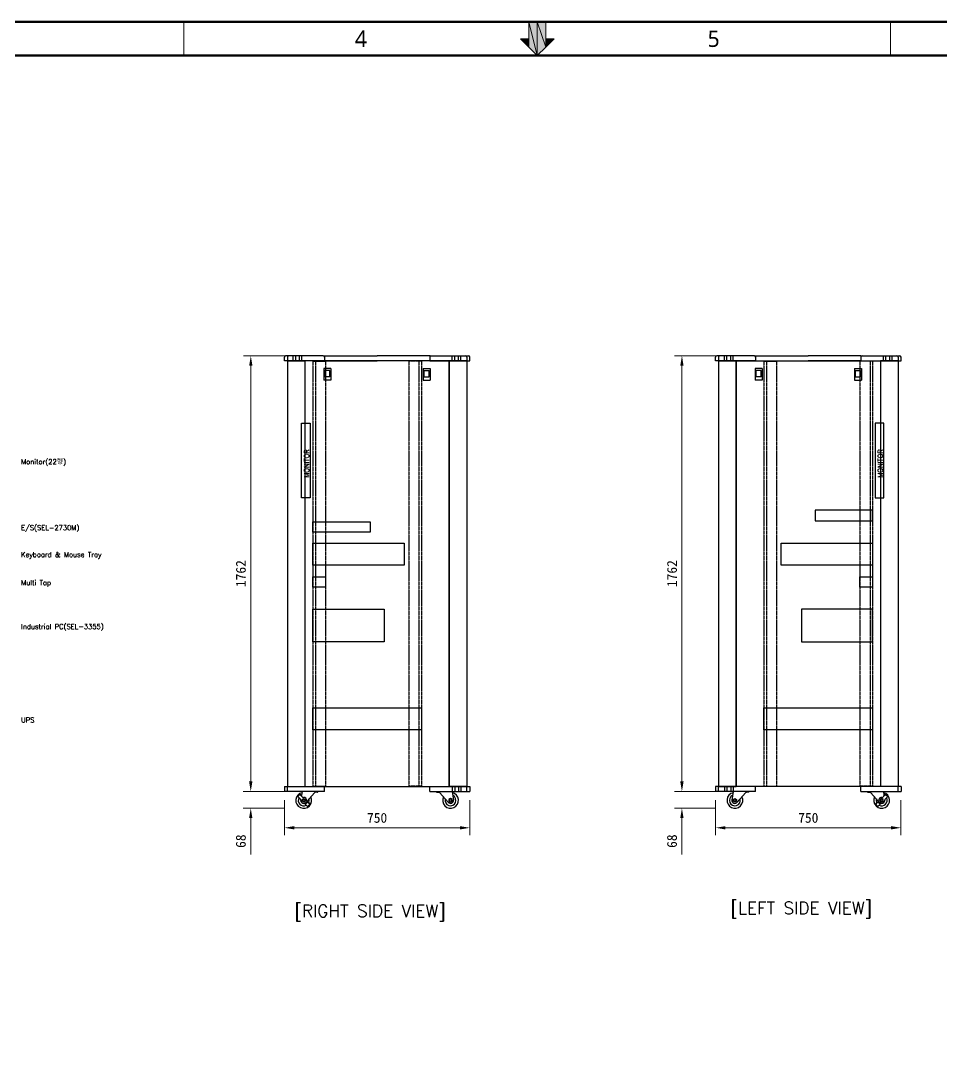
# Model space of a CAD drawing. Header units: millimetres. Extents: x 13198 to 24643, y -4481 to 8091.
# Drawn here: x 16831 to 20555, y 3894 to 8091 of the extents above; entities that cross this region are included whole.
import ezdxf
from ezdxf.enums import TextEntityAlignment as Align

# ---------------------------------------------------------------- set-up
doc = ezdxf.new("R2010")
doc.units = ezdxf.units.MM
doc.header["$MEASUREMENT"] = 0
doc.linetypes.add('CENTER', pattern=[2, 1.25, -0.25, 0.25, -0.25])
doc.linetypes.add('PHANTOM', pattern=[2.5, 1.25, -0.25, 0.25, -0.25, 0.25, -0.25])
for name, color, linetype in [('CASTER', 1, 'Continuous'), ('CE', 1, 'CENTER'), ('CONER', 3, 'Continuous'), ('MTG-FRAME', 7, 'Continuous'), ('TOP-PANEL', 150, 'Continuous'), ('V-FRAME', 5, 'Continuous')]:
    doc.layers.add(name, color=color, linetype=linetype)
for name, color, linetype, lineweight in [('DIM', 1, 'Continuous', 9), ('EPLAN100', 7, 'Continuous', 50), ('EPLAN201', 73, 'Continuous', 35), ('EPLAN453', 73, 'Continuous', 35)]:
    doc.layers.add(name, color=color, linetype=linetype, lineweight=lineweight)
doc.styles.add('ROMANS', font='romans.shx', dxfattribs={"height": 0.2, "bigfont": 'ghs.shx'})
doc.styles.add('맑은 고딕', font='malgun.ttf')
doc.dimstyles.new('jsh A3', dxfattribs={"dimtxt": 0.2, "dimasz": 40, "dimexe": 30, "dimexo": 30, "dimgap": 20, "dimtad": 3, "dimdec": 0, "dimzin": 12, "dimdsep": 46, "dimtxsty": 'ROMANS', "dimblk": 'OPEN30', "dimcen": 0, "dimclrd": 1, "dimclre": 1, "dimclrt": 256, "dimadec": 0, "dimazin": 0, "dimtfac": 0.1, "dimtdec": 0, "dimtofl": 0, "dimtmove": 0, "dimatfit": 3, "dimldrblk": 'OPEN30', "dimfxl": 20, "dimtolj": 1, "dimtzin": 12, "dimlwd": 13, "dimlwe": 13, "dimarcsym": 0})

# ---------------------------------------------------------------- blocks, each defined once
blk = doc.blocks.new('TITLE')
at = {"linetype": 'Continuous', "lineweight": 0, "ltscale": 160}
for points in [[(54324.5, 7984.4), (54324.5, 8086.5), (54358.5, 7950.3)], [(54358.5, 7950.3), (54324.5, 8086.5), (54358.5, 8086.5)], [(54358.5, 7950.3), (54358.5, 8086.5), (54392.6, 7984.4)], [(54392.6, 7984.4), (54358.5, 8086.5), (54392.6, 8086.5)], [(54324.5, 7984.4), (54290.5, 8018.4), (54324.5, 8018.4)], [(54392.6, 7984.4), (54392.6, 8018.4), (54426.6, 8018.4)]]:
    blk.add_hatch(color=73, dxfattribs=at).paths.add_polyline_path(points, flags=0)
at = {"color": 73, "linetype": 'Continuous', "lineweight": 0, "ltscale": 160}
for points in [[(54324.5, 7984.4), (54324.5, 8086.5), (54358.5, 7950.3), (54358.5, 7950.3)], [(54358.5, 7950.3), (54324.5, 8086.5), (54358.5, 8086.5), (54358.5, 8086.5)], [(54358.5, 7950.3), (54358.5, 8086.5), (54392.6, 7984.4), (54392.6, 7984.4)], [(54392.6, 7984.4), (54358.5, 8086.5), (54392.6, 8086.5), (54392.6, 8086.5)], [(54324.5, 7984.4), (54290.5, 8018.4), (54324.5, 8018.4), (54324.5, 8018.4)], [(54392.6, 7984.4), (54392.6, 8018.4), (54426.6, 8018.4), (54426.6, 8018.4)]]:
    blk.add_lwpolyline(points, close=True, dxfattribs=at)
at = {"layer": 'EPLAN100', "color": 73, "linetype": 'Continuous', "lineweight": 50, "ltscale": 4, "const_width": 9.53}
blk.add_lwpolyline([(48777, 7950.3), (48777, 136.1), (59940.1, 136.1), (59940.1, 7950.3), (48777, 7950.3)], dxfattribs=at)
at = {"layer": 'EPLAN201', "color": 73, "linetype": 'Continuous', "lineweight": 0, "ltscale": 160}
for p, q in [((52929.1, 8086.5), (52929.1, 7950.3)), ((55788, 8086.5), (55788, 7950.3))]:
    blk.add_line(p, q, dxfattribs=at)
at = {"layer": 'EPLAN201', "color": 73, "linetype": 'Continuous', "lineweight": 35, "ltscale": 4, "const_width": 9.53}
blk.add_lwpolyline([(48640.8, 0), (60076.2, 0), (60076.2, 8086.5), (48640.8, 8086.5)], close=True, dxfattribs=at)
at = {"layer": 'EPLAN201', "color": 7, "linetype": 'Continuous', "lineweight": 0, "ltscale": 4}
blk.add_lwpolyline([(48640.8, 0), (60076.2, 0), (60076.2, 8086.5), (48640.8, 8086.5)], close=True, dxfattribs=at)
at = {"layer": 'EPLAN453', "color": 73, "style": '맑은 고딕'}
for s, p in [('4', (53645.2, 8018.4)), ('5', (55071.9, 8018.4))]:
    blk.add_text(s, height=66.3, dxfattribs=at).set_placement(p, align=Align.MIDDLE_CENTER)
blk = doc.blocks.new('*D1229')
at = {"layer": 'Defpoints', "color": 0, "linetype": 'Continuous', "lineweight": -3, "transparency": 16777216}
for p in [(17897.5, 4968.9), (18647.5, 4968.9), (18647.5, 4826.5)]:
    blk.add_point(p, dxfattribs=at)
at = {"layer": 'DIM', "color": 1, "linetype": 'Continuous', "lineweight": 13, "transparency": 16777216}
for p, q in [((17897.5, 4938.9), (17897.5, 4796.5)), ((18647.5, 4938.9), (18647.5, 4796.5)), ((17937.5, 4826.5), (18607.5, 4826.5))]:
    blk.add_line(p, q, dxfattribs=at)
at = {"layer": 'DIM', "color": 1, "linetype": 'Continuous', "lineweight": -3, "transparency": 16777216}
for points in [[(17937.5, 4833.2), (17937.5, 4819.8), (17897.5, 4826.5)], [(18607.5, 4833.2), (18607.5, 4819.8), (18647.5, 4826.5)]]:
    blk.add_solid(points, dxfattribs=at)
at = {"layer": 'DIM', "linetype": 'Continuous', "lineweight": 13, "transparency": 16777216, "insert": (18272.5, 4866.5), "char_height": 40, "attachment_point": 5}
blk.add_mtext('\\A1;750', dxfattribs=at)
blk = doc.blocks.new('_Open30')
at = {"color": 0, "linetype": 'ByBlock', "lineweight": -2}
for p, q in [((-1, 0.27), (0, 0)), ((0, 0), (-1, -0.27)), ((0, 0), (-1, 0))]:
    blk.add_line(p, q, dxfattribs=at)
blk = doc.blocks.new('*D1230')
at = {"layer": 'Defpoints', "color": 0, "linetype": 'Continuous', "lineweight": -3, "transparency": 16777216}
for p in [(17927.6, 6735.8), (17761.5, 4973.8), (17930.1, 4973.8)]:
    blk.add_point(p, dxfattribs=at)
at = {"layer": 'DIM', "color": 1, "linetype": 'Continuous', "lineweight": 13, "transparency": 16777216}
for p, q in [((17897.6, 6735.8), (17731.5, 6735.8)), ((17761.5, 6695.8), (17761.5, 5013.8)), ((17900.1, 4973.8), (17731.5, 4973.8))]:
    blk.add_line(p, q, dxfattribs=at)
at = {"layer": 'DIM', "color": 1, "linetype": 'Continuous', "lineweight": -3, "transparency": 16777216}
for points in [[(17754.8, 6695.8), (17768.1, 6695.8), (17761.5, 6735.8)], [(17754.8, 5013.8), (17768.1, 5013.8), (17761.5, 4973.8)]]:
    blk.add_solid(points, dxfattribs=at)
at = {"layer": 'DIM', "linetype": 'Continuous', "lineweight": 13, "transparency": 16777216, "insert": (17721.5, 5854.8), "char_height": 40, "attachment_point": 5, "rotation": 90}
blk.add_mtext('\\A1;1762', dxfattribs=at)
blk = doc.blocks.new('*D1231')
at = {"layer": 'Defpoints', "color": 0, "linetype": 'Continuous', "lineweight": -3, "transparency": 16777216}
for p in [(17927.6, 4973.8), (17761.3, 4905.8), (17927.5, 4905.8)]:
    blk.add_point(p, dxfattribs=at)
at = {"layer": 'DIM', "color": 1, "linetype": 'Continuous', "lineweight": 13, "transparency": 16777216}
for p, q in [((17761.3, 5013.8), (17761.3, 5053.8)), ((17897.6, 4973.8), (17731.3, 4973.8)), ((17897.5, 4905.8), (17731.3, 4905.8)), ((17761.3, 4865.8), (17761.3, 4719.1))]:
    blk.add_line(p, q, dxfattribs=at)
at = {"layer": 'DIM', "color": 1, "linetype": 'Continuous', "lineweight": -3, "transparency": 16777216}
for points in [[(17754.6, 5013.8), (17768, 5013.8), (17761.3, 4973.8)], [(17754.6, 4865.8), (17768, 4865.8), (17761.3, 4905.8)]]:
    blk.add_solid(points, dxfattribs=at)
at = {"layer": 'DIM', "linetype": 'Continuous', "lineweight": 13, "transparency": 16777216, "insert": (17721.3, 4772.4), "char_height": 40, "attachment_point": 5, "rotation": 90}
blk.add_mtext('\\A1;68', dxfattribs=at)
blk = doc.blocks.new('*D1240')
at = {"layer": 'Defpoints', "color": 0, "linetype": 'Continuous', "lineweight": -3, "transparency": 16777216}
for p in [(19641.7, 4968.9), (20391.7, 4968.9), (19641.7, 4826.5)]:
    blk.add_point(p, dxfattribs=at)
at = {"layer": 'DIM', "color": 1, "linetype": 'Continuous', "lineweight": 13, "transparency": 16777216}
for p, q in [((19641.7, 4938.9), (19641.7, 4796.5)), ((20391.7, 4938.9), (20391.7, 4796.5)), ((20351.7, 4826.5), (19681.7, 4826.5))]:
    blk.add_line(p, q, dxfattribs=at)
at = {"layer": 'DIM', "color": 1, "linetype": 'Continuous', "lineweight": -3, "transparency": 16777216}
for points in [[(19681.7, 4833.2), (19681.7, 4819.8), (19641.7, 4826.5)], [(20351.7, 4833.2), (20351.7, 4819.8), (20391.7, 4826.5)]]:
    blk.add_solid(points, dxfattribs=at)
at = {"layer": 'DIM', "linetype": 'Continuous', "lineweight": 13, "transparency": 16777216, "insert": (20016.7, 4866.5), "char_height": 40, "attachment_point": 5}
blk.add_mtext('\\A1;750', dxfattribs=at)
blk = doc.blocks.new('*D1241')
at = {"layer": 'Defpoints', "color": 0, "linetype": 'Continuous', "lineweight": -3, "transparency": 16777216}
for p in [(19671.7, 6735.8), (19505.6, 4973.8), (19674.2, 4973.8)]:
    blk.add_point(p, dxfattribs=at)
at = {"layer": 'DIM', "color": 1, "linetype": 'Continuous', "lineweight": 13, "transparency": 16777216}
for p, q in [((19641.7, 6735.8), (19475.6, 6735.8)), ((19505.6, 6695.8), (19505.6, 5013.8)), ((19644.2, 4973.8), (19475.6, 4973.8))]:
    blk.add_line(p, q, dxfattribs=at)
at = {"layer": 'DIM', "color": 1, "linetype": 'Continuous', "lineweight": -3, "transparency": 16777216}
for points in [[(19498.9, 6695.8), (19512.2, 6695.8), (19505.6, 6735.8)], [(19498.9, 5013.8), (19512.2, 5013.8), (19505.6, 4973.8)]]:
    blk.add_solid(points, dxfattribs=at)
at = {"layer": 'DIM', "linetype": 'Continuous', "lineweight": 13, "transparency": 16777216, "insert": (19465.6, 5854.8), "char_height": 40, "attachment_point": 5, "rotation": 90}
blk.add_mtext('\\A1;1762', dxfattribs=at)
blk = doc.blocks.new('*D1242')
at = {"layer": 'Defpoints', "color": 0, "linetype": 'Continuous', "lineweight": -3, "transparency": 16777216}
for p in [(19671.7, 4973.8), (19505.4, 4905.8), (19671.6, 4905.8)]:
    blk.add_point(p, dxfattribs=at)
at = {"layer": 'DIM', "color": 1, "linetype": 'Continuous', "lineweight": 13, "transparency": 16777216}
for p, q in [((19505.4, 5013.8), (19505.4, 5053.8)), ((19641.7, 4973.8), (19475.4, 4973.8)), ((19641.6, 4905.8), (19475.4, 4905.8)), ((19505.4, 4865.8), (19505.4, 4719.1))]:
    blk.add_line(p, q, dxfattribs=at)
at = {"layer": 'DIM', "color": 1, "linetype": 'Continuous', "lineweight": -3, "transparency": 16777216}
for points in [[(19498.8, 5013.8), (19512.1, 5013.8), (19505.4, 4973.8)], [(19498.8, 4865.8), (19512.1, 4865.8), (19505.4, 4905.8)]]:
    blk.add_solid(points, dxfattribs=at)
at = {"layer": 'DIM', "linetype": 'Continuous', "lineweight": 13, "transparency": 16777216, "insert": (19465.4, 4772.4), "char_height": 40, "attachment_point": 5, "rotation": 90}
blk.add_mtext('\\A1;68', dxfattribs=at)

msp = doc.modelspace()

# ---------------------------------------------------------------- linework, layer by layer
at = {"color": 9, "linetype": 'Continuous', "lineweight": -3}
for points in [[(17966.74902, 6463.72284), (18001.74902, 6463.72284), (18001.74902, 6161.82284), (17966.74902, 6161.82284)], [(20322.42744, 6463.72284), (20287.42744, 6463.72284), (20287.42744, 6161.82284), (20322.42744, 6161.82284)], [(20276.83174, 6111.49267), (20044.83174, 6111.49267), (20044.83174, 6067.76843), (20276.83174, 6067.76843)], [(18012.34472, 6063.61152), (18244.34472, 6063.61152), (18244.34472, 6022.59267), (18012.34472, 6022.59267)], [(18012.34472, 5978.14267), (18382.34472, 5978.14267), (18382.34472, 5889.24267), (18012.34472, 5889.24267)], [(19906.83174, 5978.14267), (20276.83174, 5978.14267), (20276.83174, 5889.24267), (19906.83174, 5889.24267)], [(18012.34472, 5841.36152), (18063.94472, 5841.36152), (18063.94472, 5800.34267), (18012.34472, 5800.34267)], [(20225.23174, 5841.36152), (20276.83174, 5841.36152), (20276.83174, 5800.34267), (20225.23174, 5800.34267)], [(18012.34472, 5710.80253), (18300.34472, 5710.80253), (18300.34472, 5578.09267), (18012.34472, 5578.09267)], [(20276.83174, 5710.80253), (19988.83174, 5710.80253), (19988.83174, 5578.09267), (20276.83174, 5578.09267)], [(18012.34472, 5311.39267), (18452.04472, 5311.39267), (18452.04472, 5222.49267), (18012.34472, 5222.49267)], [(19837.13174, 5311.39267), (20276.83174, 5311.39267), (20276.83174, 5222.49267), (19837.13174, 5222.49267)]]:
    msp.add_lwpolyline(points, close=True, dxfattribs=at)
at = {"layer": 'CASTER'}
for p, q in [((17961.51863, 4963.06551), (17951.33698, 4952.88386)), ((17968.79876, 4973.75801), (17966.50438, 4958.07976)), ((17968.46867, 4956.11547), (17966.82768, 4954.47448)), ((18018.95861, 4968.47196), (17988.07551, 4933.37205)), ((18031.45729, 4970.25801), (18022.78883, 4970.25801)), ((18032.45729, 4971.25801), (18032.45729, 4973.75801)), ((18512.4578, 4971.25801), (18512.4578, 4973.75801)), ((18513.4578, 4970.25801), (18522.12626, 4970.25801)), ((18525.95648, 4968.47196), (18559.63572, 4930.36405)), ((18576.13012, 4973.75801), (18581.38115, 4938.61216)), ((19713.04634, 4973.75801), (19707.79532, 4938.61216)), ((19763.21998, 4968.47196), (19729.54075, 4930.36405)), ((19775.71867, 4970.25801), (19767.0502, 4970.25801)), ((19776.71867, 4971.25801), (19776.71867, 4973.75801)), ((20256.71917, 4971.25801), (20256.71917, 4973.75801)), ((20257.71917, 4970.25801), (20266.38764, 4970.25801)), ((20270.21785, 4968.47196), (20301.10095, 4933.37205)), ((20320.37771, 4973.75801), (20322.67208, 4958.07976)), ((20320.7078, 4956.11547), (20322.34879, 4954.47448)), ((20327.65784, 4963.06551), (20337.83949, 4952.88386)), ((17963.45729, 4937.25801), (17963.45729, 4937.89039)), ((17979.20022, 4924.66581), (17988.01461, 4933.4802)), ((17982.37987, 4921.74858), (17990.92053, 4930.28924)), ((17991.03695, 4913.0915), (18001.2186, 4923.27316)), ((17992.62757, 4928.58221), (17994.26856, 4930.2232)), ((20298.13951, 4913.0915), (20287.95786, 4923.27316)), ((20296.54889, 4928.58221), (20294.9079, 4930.2232)), ((20306.79659, 4921.74858), (20298.25593, 4930.28924)), ((20309.97624, 4924.66581), (20301.16186, 4933.4802)), ((20325.71917, 4937.25801), (20325.71917, 4937.89039))]:
    msp.add_line(p, q, dxfattribs=at)
at = {"layer": 'CASTER', "linetype": 'Continuous'}
for p, q in [((17951.33698, 4952.88386), (17962.04881, 4942.17203)), ((17960.1545, 4961.70138), (17967.10454, 4954.75134)), ((17961.51863, 4963.06551), (17968.46867, 4956.11547)), ((17966.82768, 4954.47448), (17970.62891, 4950.67325)), ((20322.34879, 4954.47448), (20318.54755, 4950.67325)), ((20327.65784, 4963.06551), (20320.7078, 4956.11547)), ((20329.02196, 4961.70138), (20322.07192, 4954.75134)), ((20337.83949, 4952.88386), (20327.12765, 4942.17203)), ((17991.03695, 4913.0915), (17980.28568, 4923.84278)), ((17992.62757, 4928.58221), (17988.86578, 4932.344)), ((17999.80439, 4921.85894), (17992.85435, 4928.80898)), ((18001.2186, 4923.27316), (17994.26856, 4930.2232)), ((20287.95786, 4923.27316), (20294.9079, 4930.2232)), ((20289.37208, 4921.85894), (20296.32212, 4928.80898)), ((20296.54889, 4928.58221), (20300.31068, 4932.344)), ((20298.13951, 4913.0915), (20308.89079, 4923.84278))]:
    msp.add_line(p, q, dxfattribs=at)
at = {"layer": 'CASTER'}
for points in [[(17975.45729, 4944.50801), (17981.73598, 4940.88301), (17981.73598, 4933.63301), (17975.45729, 4930.00801), (17969.17861, 4933.63301), (17969.17861, 4940.88301)], [(18569.4578, 4944.50801), (18563.17911, 4940.88301), (18563.17911, 4933.63301), (18569.4578, 4930.00801), (18575.73648, 4933.63301), (18575.73648, 4940.88301)], [(19719.71867, 4944.50801), (19725.99735, 4940.88301), (19725.99735, 4933.63301), (19719.71867, 4930.00801), (19713.43998, 4933.63301), (19713.43998, 4940.88301)], [(20313.71917, 4944.50801), (20307.44048, 4940.88301), (20307.44048, 4933.63301), (20313.71917, 4930.00801), (20319.99785, 4933.63301), (20319.99785, 4940.88301)]]:
    msp.add_lwpolyline(points, close=True, dxfattribs=at)
for centre in [(17975.45729, 4937.25801), (17975.45729, 4937.25801), (18569.4578, 4937.25801), (18569.4578, 4937.25801), (19719.71867, 4937.25801), (19719.71867, 4937.25801), (20313.71917, 4937.25801), (20313.71917, 4937.25801)]:
    msp.add_circle(centre, 4, dxfattribs=at)
for centre, radius, start, end in [((17975.45729, 4937.25801), 32, 103.45460812, 26.55455759), ((18022.78883, 4965.25801), 5, 90, 139.99990963), ((18031.45729, 4971.25801), 1, 270, 0), ((18513.4578, 4971.25801), 1, 180, 270), ((18522.12626, 4965.25801), 5, 40.00009037, 90), ((18569.4578, 4937.25801), 32, 153.44544241, 76.54539188), ((18569.4578, 4937.25801), 22, 164.52427376, 65.66202071), ((19719.71867, 4937.25801), 32, 103.45460812, 26.55455759), ((19719.71867, 4937.25801), 22, 114.33797929, 15.47572624), ((19767.0502, 4965.25801), 5, 90, 139.99990963), ((19775.71867, 4971.25801), 1, 270, 0), ((20257.71917, 4971.25801), 1, 180, 270), ((20266.38764, 4965.25801), 5, 40.00009037, 90), ((20313.71917, 4937.25801), 32, 153.44544241, 76.54539188), ((17975.45729, 4937.25801), 22, 150.84421348, 298.97886851), ((17958.51327, 4938.63649), 5, 355.34894975, 45), ((17975.45729, 4937.25801), 12, 175.34894975, 190.0012892), ((17975.45729, 4937.25801), 12, 180, 274.361551), ((17974.16444, 4954.20878), 5, 225, 274.361551), ((17975.45729, 4937.25801), 12, 355.34894975, 94.361551), ((17976.75014, 4920.30724), 5, 45, 94.361551), ((17992.40131, 4935.87953), 5, 175.34894975, 225), ((17975.45729, 4937.25801), 22, 337.24138479, 15.47572624), ((18569.4578, 4937.25801), 12, 215.06442024, 10.51563491), ((19719.71867, 4937.25801), 12, 169.48436509, 324.93557976), ((20313.71917, 4937.25801), 22, 164.52427376, 202.75861521), ((20296.77515, 4935.87953), 5, 315, 4.65105025), ((20313.71917, 4937.25801), 12, 85.638449, 184.65105025), ((20313.71917, 4937.25801), 22, 241.02113149, 29.15578652), ((20312.42632, 4920.30724), 5, 85.638449, 135), ((20313.71917, 4937.25801), 12, 265.638449, 0), ((20315.01202, 4954.20878), 5, 265.638449, 315), ((20313.71917, 4937.25801), 12, 349.9987108, 4.65105025), ((20330.66319, 4938.63649), 5, 135, 184.65105025)]:
    msp.add_arc(centre, radius, start, end, dxfattribs=at)
at = {"layer": 'CE', "linetype": 'ByBlock'}
for points in [[(17980.75753, 4993.75801), (18564.15755, 4993.75801), (18564.15755, 6715.75801), (17980.75753, 6715.75801)], [(20308.41893, 4993.75801), (19725.01891, 4993.75801), (19725.01891, 6715.75801), (20308.41893, 6715.75801)]]:
    msp.add_lwpolyline(points, close=True, dxfattribs=at)
at = {"layer": 'CONER', "linetype": 'Continuous'}
for p, q in [((17897.45729, 6715.75801), (17897.45729, 6730.75801)), ((18059.45729, 6715.75801), (17897.45729, 6715.75801)), ((18054.45729, 6735.75801), (17902.45729, 6735.75801)), ((17909.45729, 6730.75801), (17909.45729, 6715.75801)), ((18059.45729, 6730.75801), (18059.45729, 6715.75801)), ((18485.4578, 6730.75801), (18485.4578, 6715.75801)), ((18485.4578, 6715.75801), (18647.4578, 6715.75801)), ((18490.4578, 6735.75801), (18642.4578, 6735.75801)), ((18635.4578, 6730.75801), (18635.4578, 6715.75801)), ((18647.4578, 6715.75801), (18647.4578, 6730.75801)), ((18647.4578, 6715.75801), (18647.4578, 6730.75801)), ((19641.71867, 6715.75801), (19641.71867, 6730.75801)), ((19641.71867, 6715.75801), (19641.71867, 6730.75801)), ((19803.71867, 6715.75801), (19641.71867, 6715.75801)), ((19798.71867, 6735.75801), (19646.71867, 6735.75801)), ((19653.71867, 6730.75801), (19653.71867, 6715.75801)), ((19803.71867, 6730.75801), (19803.71867, 6715.75801)), ((20229.71917, 6730.75801), (20229.71917, 6715.75801)), ((20229.71917, 6715.75801), (20391.71917, 6715.75801)), ((20234.71917, 6735.75801), (20386.71917, 6735.75801)), ((20379.71917, 6730.75801), (20379.71917, 6715.75801)), ((20391.71917, 6715.75801), (20391.71917, 6730.75801)), ((17897.45729, 4993.75801), (18059.45729, 4993.75801)), ((17897.45729, 4993.75801), (17897.45729, 4973.75801)), ((18059.45729, 4973.75801), (17897.45729, 4973.75801)), ((17909.45729, 4973.75801), (17909.45729, 4993.75801)), ((18059.45729, 4973.75801), (18059.45729, 4993.75801)), ((18485.4578, 4973.75801), (18485.4578, 4993.75801)), ((18485.4578, 4993.75801), (18647.4578, 4993.75801)), ((18485.4578, 4973.75801), (18647.4578, 4973.75801)), ((18635.4578, 4973.75801), (18635.4578, 4993.75801)), ((18647.4578, 4993.75801), (18647.4578, 4973.75801)), ((18647.4578, 4993.75801), (18647.4578, 4973.75801)), ((19641.71867, 4993.75801), (19641.71867, 4973.75801)), ((19641.71867, 4993.75801), (19641.71867, 4973.75801)), ((19803.71867, 4993.75801), (19641.71867, 4993.75801)), ((19803.71867, 4973.75801), (19641.71867, 4973.75801)), ((19653.71867, 4973.75801), (19653.71867, 4993.75801)), ((19803.71867, 4973.75801), (19803.71867, 4993.75801)), ((20391.71917, 4993.75801), (20229.71917, 4993.75801)), ((20229.71917, 4973.75801), (20229.71917, 4993.75801)), ((20229.71917, 4973.75801), (20391.71917, 4973.75801)), ((20379.71917, 4973.75801), (20379.71917, 4993.75801)), ((20391.71917, 4993.75801), (20391.71917, 4973.75801))]:
    msp.add_line(p, q, dxfattribs=at)
at = {"layer": 'CONER'}
for p, q in [((17933.5203, 6715.75801), (17933.5203, 6735.75801)), ((17943.1984, 6715.75801), (17943.1984, 6735.75801)), ((17958.51655, 6715.75791), (17958.51655, 6735.75791)), ((17968.19465, 6715.75791), (17968.19465, 6735.75791)), ((18576.72044, 6715.75791), (18576.72044, 6735.75791)), ((18586.39854, 6715.75791), (18586.39854, 6735.75791)), ((18601.71669, 6715.75801), (18601.71669, 6735.75801)), ((18611.39479, 6715.75801), (18611.39479, 6735.75801)), ((19677.78167, 6715.75801), (19677.78167, 6735.75801)), ((19687.45977, 6715.75801), (19687.45977, 6735.75801)), ((19702.77792, 6715.75791), (19702.77792, 6735.75791)), ((19712.45602, 6715.75791), (19712.45602, 6735.75791)), ((20320.98181, 6715.75791), (20320.98181, 6735.75791)), ((20330.65991, 6715.75791), (20330.65991, 6735.75791)), ((20345.97806, 6715.75801), (20345.97806, 6735.75801)), ((20355.65616, 6715.75801), (20355.65616, 6735.75801)), ((18576.72044, 4993.75812), (18576.72044, 4973.75812)), ((18586.39854, 4993.75812), (18586.39854, 4973.75812)), ((18601.71669, 4993.75801), (18601.71669, 4973.75801)), ((18611.39479, 4993.75801), (18611.39479, 4973.75801)), ((19677.78167, 4993.75801), (19677.78167, 4973.75801)), ((19687.45977, 4993.75801), (19687.45977, 4973.75801)), ((19702.77792, 4993.75812), (19702.77792, 4973.75812)), ((19712.45602, 4993.75812), (19712.45602, 4973.75812))]:
    msp.add_line(p, q, dxfattribs=at)
at = {"layer": 'CONER', "linetype": 'Continuous'}
for centre, start, end in [((17902.45729, 6730.75801), 90, 180), ((17914.45729, 6730.75801), 90, 180), ((18054.45729, 6730.75801), 0, 90), ((18490.4578, 6730.75801), 90, 180), ((18630.4578, 6730.75801), 0, 90), ((18642.4578, 6730.75801), 0, 90), ((18642.4578, 6730.75801), 0, 90), ((19646.71867, 6730.75801), 90, 180), ((19646.71867, 6730.75801), 90, 180), ((19658.71867, 6730.75801), 90, 180), ((19798.71867, 6730.75801), 0, 90), ((20234.71917, 6730.75801), 90, 180), ((20374.71917, 6730.75801), 0, 90), ((20386.71917, 6730.75801), 0, 90)]:
    msp.add_arc(centre, 5, start, end, dxfattribs=at)
at = {"layer": 'MTG-FRAME', "linetype": 'PHANTOM'}
for p, q in [((18012.34472, 6714.75801), (18012.34472, 4994.75801)), ((18012.34472, 6714.75801), (18063.94472, 6714.75801)), ((18022.84472, 6714.75801), (18022.84472, 4994.75801)), ((18063.94472, 6714.75801), (18063.94472, 4994.75801)), ((18400.44472, 6714.75801), (18400.44472, 4994.75801)), ((18452.04472, 6714.75801), (18400.44472, 6714.75801)), ((18441.54472, 6714.75801), (18441.54472, 4994.75801)), ((18452.04472, 6714.75801), (18452.04472, 4994.75801)), ((19837.13174, 6714.75801), (19837.13174, 4994.75801)), ((19837.13174, 6714.75801), (19888.73174, 6714.75801)), ((19847.63174, 6714.75801), (19847.63174, 4994.75801)), ((19888.73174, 6714.75801), (19888.73174, 4994.75801)), ((20225.23174, 6714.75801), (20225.23174, 4994.75801)), ((20276.83174, 6714.75801), (20225.23174, 6714.75801)), ((20266.33174, 6714.75801), (20266.33174, 4994.75801)), ((20276.83174, 6714.75801), (20276.83174, 4994.75801)), ((18012.34472, 4994.75801), (18063.94472, 4994.75801)), ((18452.04472, 4994.75801), (18400.44472, 4994.75801)), ((19837.13174, 4994.75801), (19888.73174, 4994.75801)), ((20276.83174, 4994.75801), (20225.23174, 4994.75801))]:
    msp.add_line(p, q, dxfattribs=at)
at = {"layer": 'TOP-PANEL', "linetype": 'Continuous'}
for p, q in [((18059.45729, 6735.75801), (18059.45729, 6715.75801)), ((18059.45729, 6735.75801), (18273.05754, 6735.75801)), ((18059.45729, 6715.75801), (18273.05754, 6715.75801)), ((18485.4578, 6735.75801), (18273.05754, 6735.75801)), ((18485.4578, 6715.75801), (18273.05754, 6715.75801)), ((18485.4578, 6735.75801), (18485.4578, 6715.75801)), ((19803.71867, 6735.75801), (19803.71867, 6715.75801)), ((19803.71867, 6735.75801), (20016.11892, 6735.75801)), ((19803.71867, 6715.75801), (20016.11892, 6715.75801)), ((20229.71917, 6735.75801), (20016.11892, 6735.75801)), ((20229.71917, 6715.75801), (20016.11892, 6715.75801)), ((20229.71917, 6735.75801), (20229.71917, 6715.75801))]:
    msp.add_line(p, q, dxfattribs=at)
at = {"layer": 'V-FRAME'}
for p, q in [((17909.45753, 6715.75801), (17909.45753, 4993.75801)), ((17909.45753, 6715.75801), (17980.75753, 6715.75801)), ((17980.75753, 6715.75801), (17980.75753, 4993.75801)), ((18564.15755, 6715.75801), (18564.15755, 4993.75801)), ((18635.45755, 6715.75801), (18564.15755, 6715.75801)), ((18635.45755, 6715.75801), (18635.45755, 4993.75801)), ((19653.71891, 6715.75801), (19653.71891, 4993.75801)), ((19653.71891, 6715.75801), (19725.01891, 6715.75801)), ((19725.01891, 6715.75801), (19725.01891, 4993.75801)), ((20308.41893, 6715.75801), (20308.41893, 4993.75801)), ((20379.71893, 6715.75801), (20308.41893, 6715.75801)), ((20379.71893, 6715.75801), (20379.71893, 4993.75801)), ((18057.55754, 6684.75801), (18057.55754, 6637.75801)), ((18085.55754, 6684.75801), (18057.55754, 6684.75801)), ((18081.55754, 6676.25801), (18061.55754, 6676.25801)), ((18061.55754, 6650.25801), (18061.55754, 6676.25801)), ((18081.55754, 6650.25801), (18081.55754, 6676.25801)), ((18085.55754, 6684.75801), (18085.55754, 6637.75801)), ((18459.35754, 6684.75801), (18459.35754, 6637.75801)), ((18459.35754, 6684.75801), (18487.35754, 6684.75801)), ((18463.35754, 6676.25801), (18483.35754, 6676.25801)), ((18463.35754, 6650.25801), (18463.35754, 6676.25801)), ((18483.35754, 6650.25801), (18483.35754, 6676.25801)), ((18487.35754, 6684.75801), (18487.35754, 6637.75801)), ((19801.81892, 6684.75801), (19801.81892, 6637.75801)), ((19829.81892, 6684.75801), (19801.81892, 6684.75801)), ((19825.81892, 6676.25801), (19805.81892, 6676.25801)), ((19805.81892, 6650.25801), (19805.81892, 6676.25801)), ((19825.81892, 6650.25801), (19825.81892, 6676.25801)), ((19829.81892, 6684.75801), (19829.81892, 6637.75801)), ((20203.61892, 6684.75801), (20203.61892, 6637.75801)), ((20203.61892, 6684.75801), (20231.61892, 6684.75801)), ((20207.61892, 6676.25801), (20227.61892, 6676.25801)), ((20207.61892, 6650.25801), (20207.61892, 6676.25801)), ((20227.61892, 6650.25801), (20227.61892, 6676.25801)), ((20231.61892, 6684.75801), (20231.61892, 6637.75801)), ((18085.55754, 6637.75801), (18057.55754, 6637.75801)), ((18081.55754, 6650.25801), (18061.55754, 6650.25801)), ((18459.35754, 6637.75801), (18487.35754, 6637.75801)), ((18463.35754, 6650.25801), (18483.35754, 6650.25801)), ((19829.81892, 6637.75801), (19801.81892, 6637.75801)), ((19825.81892, 6650.25801), (19805.81892, 6650.25801)), ((20203.61892, 6637.75801), (20231.61892, 6637.75801)), ((20207.61892, 6650.25801), (20227.61892, 6650.25801)), ((17909.45753, 4993.75801), (17980.75753, 4993.75801)), ((17909.45753, 4993.75801), (17980.75753, 4993.75801)), ((18635.45755, 4993.75801), (18564.15755, 4993.75801)), ((18635.45755, 4993.75801), (18647.4578, 4993.75801)), ((19653.71891, 4993.75801), (19641.71867, 4993.75801)), ((19653.71891, 4993.75801), (19725.01891, 4993.75801)), ((20379.71893, 4993.75801), (20308.41893, 4993.75801)), ((20379.71893, 4993.75801), (20308.41893, 4993.75801))]:
    msp.add_line(p, q, dxfattribs=at)

# ---------------------------------------------------------------- block references
at = {"color": 4, "linetype": 'Continuous', "lineweight": -3}
msp.add_blockref('TITLE', (-35438.24755, 0), dxfattribs=at)

# ---------------------------------------------------------------- texts
at = {"color": 9, "lineweight": 13, "ltscale": 1.6, "style": 'ROMANS'}
for p in [(17997.6346, 6242.23525), (20318.31302, 6242.23525)]:
    msp.add_text('MONITOR', height=20, rotation=90, dxfattribs=at).set_placement(p)
for s, p in [('Monitor(22형)', (16832.52282, 6297.26601)), ('E/S(SEL-2730M)', (16832.52282, 6030.56601)), ('Keyboard & Mouse Tray', (16832.52282, 5921.81125)), ('Multi Tap', (16832.52282, 5808.31601)), ('Industrial PC(SEL-3355)', (16832.52282, 5630.51601)), ('UPS', (16832.52282, 5252.55092))]:
    msp.add_text(s, height=20, dxfattribs=at).set_placement(p)
at = {"lineweight": 13, "ltscale": 1.6, "style": 'ROMANS'}
for s, p in [('[LEFT SIDE VIEW]', (19988.05809, 4502.0392)), ('[RIGHT SIDE VIEW]', (18243.79672, 4490.35805))]:
    msp.add_text(s, height=50, dxfattribs=at).set_placement(p, align=Align.MIDDLE_CENTER)

# ---------------------------------------------------------------- dimensions: what is measured, and where the dimension line sits
at = {"layer": 'DIM', "linetype": 'Continuous', "lineweight": 13}
for base, p1, p2, angle, picture, middle in [((17761.47548, 4973.75801), (17927.61673, 6735.75801), (17930.06354, 4973.75801), 90, '*D1230', (17721.47548, 5854.75801)), ((19505.57742, 4973.75801), (19671.71867, 6735.75801), (19674.16547, 4973.75801), 90, '*D1241', (19465.57742, 5854.75801)), ((17761.31604, 4905.75801), (17927.61673, 4973.75801), (17927.45729, 4905.75801), 90, '*D1231', (17721.31604, 4772.42468)), ((19505.41798, 4905.75801), (19671.71867, 4973.75801), (19671.55923, 4905.75801), 90, '*D1242', (19465.41798, 4772.42468)), ((19641.71867, 4826.50839), (20391.71917, 4968.94936), (19641.71867, 4968.94936), 180, '*D1240', (20016.71892, 4866.50839))]:
    dim = msp.add_linear_dim(base=base, p1=p1, p2=p2, angle=angle, dimstyle='jsh A3', override={"dimtxt": 40, "dimtxsty": 'Standard', "dimsah": 1}, dxfattribs=at)
    dim.commit()
    dim.dimension.update_dxf_attribs({"geometry": picture, "text_midpoint": middle})
dim = msp.add_linear_dim(base=(18647.4578, 4826.50839), p1=(17897.45729, 4968.94936), p2=(18647.4578, 4968.94936), dimstyle='jsh A3', override={"dimtxt": 40, "dimtxsty": 'Standard', "dimsah": 1}, dxfattribs=at)
dim.commit()
dim.dimension.update_dxf_attribs({"geometry": '*D1229', "text_midpoint": (18272.45754, 4866.50839)})

doc.saveas('drawing.dxf')
